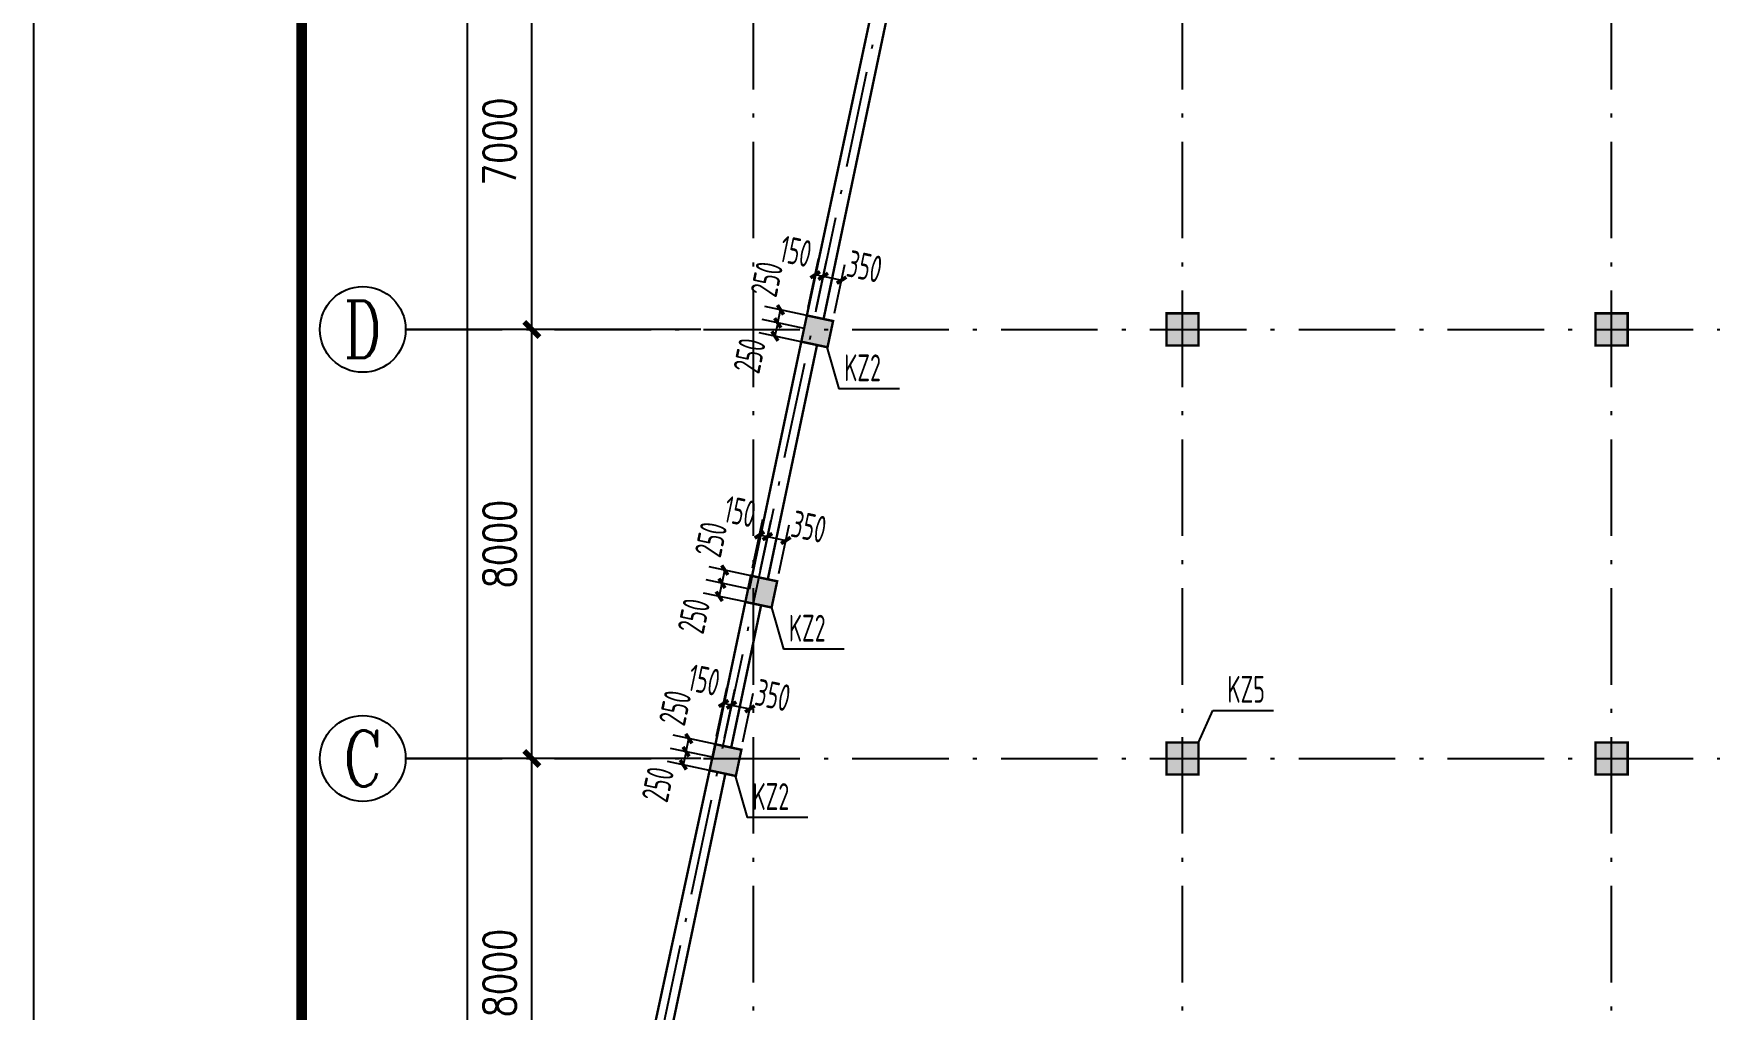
# Model space of a CAD drawing. Extents: x 2468086 to 6957054, y -3413633 to -667223.
# Drawn here: x 4916351 to 4947595, y -1229148 to -1210950 of the extents above; entities that cross this region are included whole.
import ezdxf
from ezdxf.enums import TextEntityAlignment as Align

# ---------------------------------------------------------------- set-up
doc = ezdxf.new("R2010")
doc.units = 0
doc.header["$LTSCALE"] = 100
doc.header["$MEASUREMENT"] = 0
doc.linetypes.add('2', pattern=[18.5, 12, -3, 0.5, -3])
doc.layers.get('0').update_dxf_attribs({"linetype": 'CONTINUOUS'})
doc.layers.get('DEFPOINTS').update_dxf_attribs({"linetype": 'CONTINUOUS'})
for name, color, linetype in [('AXIS', 3, 'CONTINUOUS'), ('AXIS_TEXT', 7, 'CONTINUOUS'), ('PUB_TITLE', 4, 'CONTINUOUS'), ('墙__实线', 3, 'CONTINUOUS'), ('柱', 2, 'CONTINUOUS'), ('柱填充', 43, 'CONTINUOUS'), ('柱编号', 211, 'CONTINUOUS'), ('轴线__尺寸数字', 7, 'CONTINUOUS'), ('轴线__点划线', 252, '2'), ('通风井定位', 145, 'CONTINUOUS')]:
    doc.layers.add(name, color=color, linetype=linetype)
doc.styles.add('_TCH_AXIS', font='COMPLEX', dxfattribs={"bigfont": 'GBCBIG'})
doc.styles.add('DIM_FONT', font='SIMPLEX.shx', dxfattribs={"width": 0.8})
doc.styles.add('GB', font='gbxwxt.shx', dxfattribs={"width": 0.7, "height": 500, "bigfont": 'gbhzfs.shx'})
doc.dimstyles.new('DIMN200', dxfattribs={"dimscale": 2, "dimtxt": 300, "dimasz": 100, "dimexe": 250, "dimexo": 300, "dimgap": 150, "dimtad": 1, "dimdec": 0, "dimzin": 0, "dimdsep": 46, "dimtxsty": 'DIM_FONT', "dimblk": 'ARCHTICK', "dimcen": 0.09, "dimclrt": 7, "dimazin": 2, "dimtfac": 1, "dimtdec": 0, "dimtix": 1, "dimtmove": 2, "dimatfit": 3, "dimldrblk": 'ARCHTICK', "dimfxl": 1, "dimtolj": 1, "dimtzin": 0, "dimarcsym": 0})
doc.dimstyles.new('LYSDIM1', dxfattribs={"dimtxt": 375, "dimasz": 1.5, "dimexe": 300, "dimexo": 150, "dimgap": 90, "dimtad": 1, "dimdec": 0, "dimzin": 0, "dimdsep": 46, "dimtxsty": 'GB', "dimblk1": 'JT', "dimblk2": 'JT', "dimsah": 1, "dimcen": 0, "dimclrt": 7, "dimadec": 0, "dimazin": 0, "dimtfac": 1, "dimtdec": 0, "dimtix": 1, "dimtmove": 2, "dimatfit": 3, "dimldrblk": 'JT', "dimfxl": 1, "dimtolj": 1, "dimtzin": 0, "dimarcsym": 0})

# ---------------------------------------------------------------- blocks, each defined once
blk = doc.blocks.new('_ARCHTICK')
at = {"color": 0, "const_width": 0.5}
blk.add_lwpolyline([(-0.71, -0.71), (0.71, 0.71)], dxfattribs=at)
blk = doc.blocks.new('*D2836')
at = {"layer": 'AXIS', "color": 0, "lineweight": -2, "transparency": 16777216}
for p, q in [((4928792, -1224468), (4925142, -1224468)), ((4925642, -1232468), (4925642, -1224468)), ((4928792, -1232468), (4925142, -1232468))]:
    blk.add_line(p, q, dxfattribs=at)
at = {"layer": 'DEFPOINTS', "color": 0, "transparency": 16777216}
for p in [(4925642, -1224468), (4929392, -1224468), (4929392, -1232468)]:
    blk.add_point(p, dxfattribs=at)
at = {"layer": 'AXIS', "color": 0, "lineweight": -2, "transparency": 16777216, "xscale": 200, "yscale": 200, "zscale": 200}
for p, rotation in [((4925642, -1224468), 90), ((4925642, -1232468), 270)]:
    blk.add_blockref('_ARCHTICK', p, dxfattribs=dict(at, rotation=rotation))
at = {"layer": 'AXIS', "color": 7, "transparency": 16777216, "insert": (4925042, -1228468), "char_height": 600, "attachment_point": 5, "rotation": 90, "style": 'DIM_FONT'}
blk.add_mtext('\\A1;8000', dxfattribs=at)
blk = doc.blocks.new('*D2837')
at = {"layer": 'AXIS', "color": 0, "lineweight": -2, "transparency": 16777216}
for p, q in [((4928792, -1216468), (4925142, -1216468)), ((4925642, -1224468), (4925642, -1216468)), ((4928792, -1224468), (4925142, -1224468))]:
    blk.add_line(p, q, dxfattribs=at)
at = {"layer": 'DEFPOINTS', "color": 0, "transparency": 16777216}
for p in [(4925642, -1216468), (4929392, -1216468), (4929392, -1224468)]:
    blk.add_point(p, dxfattribs=at)
at = {"layer": 'AXIS', "color": 0, "lineweight": -2, "transparency": 16777216, "xscale": 200, "yscale": 200, "zscale": 200}
for p, rotation in [((4925642, -1216468), 90), ((4925642, -1224468), 270)]:
    blk.add_blockref('_ARCHTICK', p, dxfattribs=dict(at, rotation=rotation))
at = {"layer": 'AXIS', "color": 7, "transparency": 16777216, "insert": (4925042, -1220468), "char_height": 600, "attachment_point": 5, "rotation": 90, "style": 'DIM_FONT'}
blk.add_mtext('\\A1;8000', dxfattribs=at)
blk = doc.blocks.new('*D2838')
at = {"layer": 'AXIS', "color": 0, "lineweight": -2, "transparency": 16777216}
for p, q in [((4928792, -1209468), (4925142, -1209468)), ((4925642, -1216468), (4925642, -1209468)), ((4928792, -1216468), (4925142, -1216468))]:
    blk.add_line(p, q, dxfattribs=at)
at = {"layer": 'DEFPOINTS', "color": 0, "transparency": 16777216}
for p in [(4925642, -1209468), (4929392, -1209468), (4929392, -1216468)]:
    blk.add_point(p, dxfattribs=at)
at = {"layer": 'AXIS', "color": 0, "lineweight": -2, "transparency": 16777216, "xscale": 200, "yscale": 200, "zscale": 200}
for p, rotation in [((4925642, -1209468), 90), ((4925642, -1216468), 270)]:
    blk.add_blockref('_ARCHTICK', p, dxfattribs=dict(at, rotation=rotation))
at = {"layer": 'AXIS', "color": 7, "transparency": 16777216, "insert": (4925042, -1212968), "char_height": 600, "attachment_point": 5, "rotation": 90, "style": 'DIM_FONT'}
blk.add_mtext('\\A1;7000', dxfattribs=at)
blk = doc.blocks.new('*D2857')
at = {"layer": 'AXIS', "color": 0, "lineweight": -2, "transparency": 16777216}
for p, q in [((4928792, -1102768), (4923942, -1102768)), ((4924442, -1236968), (4924442, -1102768)), ((4928792, -1236968), (4923942, -1236968))]:
    blk.add_line(p, q, dxfattribs=at)
at = {"layer": 'DEFPOINTS', "color": 0, "transparency": 16777216}
for p in [(4924442, -1102768), (4929392, -1102768), (4929392, -1236968)]:
    blk.add_point(p, dxfattribs=at)
at = {"layer": 'AXIS', "color": 0, "lineweight": -2, "transparency": 16777216, "xscale": 200, "yscale": 200, "zscale": 200}
for p, rotation in [((4924442, -1102768), 90), ((4924442, -1236968), 270)]:
    blk.add_blockref('_ARCHTICK', p, dxfattribs=dict(at, rotation=rotation))
at = {"layer": 'AXIS', "color": 7, "transparency": 16777216, "insert": (4923842, -1169868), "char_height": 600, "attachment_point": 5, "rotation": 90, "style": 'DIM_FONT'}
blk.add_mtext('\\A1;134200', dxfattribs=at)
blk = doc.blocks.new('JT')
at = {"layer": '轴线__尺寸数字', "const_width": 45}
blk.add_lwpolyline([(-50, -50), (50, 50)], dxfattribs=at)
blk.add_lwpolyline([(-50, -50), (50, 50)], dxfattribs=at)
blk = doc.blocks.new('*D3343')
at = {"layer": 'DEFPOINTS', "color": 0, "transparency": 16777216}
for p in [(4928568, -1224097), (4929206, -1224232), (4929154, -1224477)]:
    blk.add_point(p, dxfattribs=at)
at = {"layer": '通风井定位', "color": 0, "lineweight": -2, "transparency": 16777216}
for p, q in [((4929059, -1224201), (4928275, -1224034)), ((4928516, -1224340), (4928568, -1224098)), ((4929007, -1224446), (4928223, -1224279))]:
    blk.add_line(p, q, dxfattribs=at)
at = {"layer": '通风井定位', "color": 0, "lineweight": -2, "transparency": 16777216, "xscale": 1.5, "yscale": 1.5, "zscale": 1.5}
for p, rotation in [((4928568, -1224097), 77.99939147834996), ((4928516, -1224341), 257.99939147835)]:
    blk.add_blockref('JT', p, dxfattribs=dict(at, rotation=rotation))
at = {"layer": '通风井定位', "color": 7, "transparency": 16777216, "insert": (4928311, -1223524), "char_height": 500, "attachment_point": 5, "rotation": 77.9994, "style": 'GB'}
blk.add_mtext('\\A1;250', dxfattribs=at)
blk = doc.blocks.new('*D3344')
at = {"layer": 'DEFPOINTS', "color": 0, "transparency": 16777216}
for p in [(4928464, -1224586), (4929102, -1224721), (4929154, -1224477)]:
    blk.add_point(p, dxfattribs=at)
at = {"layer": '通风井定位', "color": 0, "lineweight": -2, "transparency": 16777216}
for p, q in [((4929007, -1224446), (4928223, -1224279)), ((4928516, -1224343), (4928464, -1224584)), ((4928955, -1224690), (4928171, -1224523))]:
    blk.add_line(p, q, dxfattribs=at)
at = {"layer": '通风井定位', "color": 0, "lineweight": -2, "transparency": 16777216, "xscale": 1.5, "yscale": 1.5, "zscale": 1.5}
for p, rotation in [((4928464, -1224586), 258.0005633852197), ((4928516, -1224341), 78.00056338521972)]:
    blk.add_blockref('JT', p, dxfattribs=dict(at, rotation=rotation))
at = {"layer": '通风井定位', "color": 7, "transparency": 16777216, "insert": (4927990, -1224951), "char_height": 500, "attachment_point": 5, "rotation": 78.0006, "style": 'GB'}
blk.add_mtext('\\A1;250', dxfattribs=at)
blk = doc.blocks.new('*D3345')
at = {"layer": 'DEFPOINTS', "color": 0, "transparency": 16777216}
for p in [(4929215, -1223442), (4929055, -1224201), (4929202, -1224232)]:
    blk.add_point(p, dxfattribs=at)
at = {"layer": '通风井定位', "color": 0, "lineweight": -2, "transparency": 16777216}
for p, q in [((4929086, -1224054), (4929276, -1223148)), ((4929233, -1224085), (4929424, -1223179)), ((4929213, -1223442), (4929212, -1223441)), ((4929362, -1223473), (4929215, -1223442)), ((4929363, -1223473), (4929365, -1223473))]:
    blk.add_line(p, q, dxfattribs=at)
at = {"layer": '通风井定位', "color": 0, "lineweight": -2, "transparency": 16777216, "xscale": 1.5, "yscale": 1.5, "zscale": 1.5}
for p, rotation in [((4929215, -1223442), 348.134123023174), ((4929362, -1223473), 168.134123023174)]:
    blk.add_blockref('JT', p, dxfattribs=dict(at, rotation=rotation))
at = {"layer": '通风井定位', "color": 7, "transparency": 16777216, "insert": (4928853, -1223006), "char_height": 500, "attachment_point": 5, "rotation": 348.1341, "style": 'GB'}
blk.add_mtext('\\A1;150', dxfattribs=at)
blk = doc.blocks.new('*D3346')
at = {"layer": 'DEFPOINTS', "color": 0, "transparency": 16777216}
for p in [(4929706, -1223543), (4929202, -1224232), (4929544, -1224304)]:
    blk.add_point(p, dxfattribs=at)
at = {"layer": '通风井定位', "color": 0, "lineweight": -2, "transparency": 16777216}
for p, q in [((4929234, -1224085), (4929427, -1223177)), ((4929366, -1223471), (4929705, -1223543)), ((4929576, -1224158), (4929768, -1223250))]:
    blk.add_line(p, q, dxfattribs=at)
at = {"layer": '通风井定位', "color": 0, "lineweight": -2, "transparency": 16777216, "xscale": 1.5, "yscale": 1.5, "zscale": 1.5}
for p, rotation in [((4929364, -1223471), 167.9999755996201), ((4929706, -1223543), 347.9999755996201)]:
    blk.add_blockref('JT', p, dxfattribs=dict(at, rotation=rotation))
at = {"layer": '通风井定位', "color": 7, "transparency": 16777216, "insert": (4930137, -1223288), "char_height": 500, "attachment_point": 5, "rotation": 348, "style": 'GB'}
blk.add_mtext('\\A1;350', dxfattribs=at)
blk = doc.blocks.new('*D3347')
at = {"layer": 'DEFPOINTS', "color": 0, "transparency": 16777216}
for p in [(4930277, -1216103), (4930915, -1216238), (4930863, -1216483)]:
    blk.add_point(p, dxfattribs=at)
at = {"layer": '通风井定位', "color": 0, "lineweight": -2, "transparency": 16777216}
for p, q in [((4930716, -1216452), (4929932, -1216285)), ((4930768, -1216207), (4929984, -1216040)), ((4930226, -1216346), (4930277, -1216104))]:
    blk.add_line(p, q, dxfattribs=at)
at = {"layer": '通风井定位', "color": 0, "lineweight": -2, "transparency": 16777216, "xscale": 1.5, "yscale": 1.5, "zscale": 1.5}
for p, rotation in [((4930277, -1216103), 77.99939147855883), ((4930225, -1216347), 257.9993914785588)]:
    blk.add_blockref('JT', p, dxfattribs=dict(at, rotation=rotation))
at = {"layer": '通风井定位', "color": 7, "transparency": 16777216, "insert": (4930020, -1215530), "char_height": 500, "attachment_point": 5, "rotation": 77.9994, "style": 'GB'}
blk.add_mtext('\\A1;250', dxfattribs=at)
blk = doc.blocks.new('*D3348')
at = {"layer": 'DEFPOINTS', "color": 0, "transparency": 16777216}
for p in [(4930173, -1216592), (4930863, -1216483), (4930811, -1216727)]:
    blk.add_point(p, dxfattribs=at)
at = {"layer": '通风井定位', "color": 0, "lineweight": -2, "transparency": 16777216}
for p, q in [((4930716, -1216452), (4929932, -1216285)), ((4930225, -1216349), (4930174, -1216590)), ((4930664, -1216696), (4929880, -1216529))]:
    blk.add_line(p, q, dxfattribs=at)
at = {"layer": '通风井定位', "color": 0, "lineweight": -2, "transparency": 16777216, "xscale": 1.5, "yscale": 1.5, "zscale": 1.5}
for p, rotation in [((4930225, -1216347), 78.00056338521972), ((4930173, -1216592), 258.0005633852197)]:
    blk.add_blockref('JT', p, dxfattribs=dict(at, rotation=rotation))
at = {"layer": '通风井定位', "color": 7, "transparency": 16777216, "insert": (4929699, -1216957), "char_height": 500, "attachment_point": 5, "rotation": 78.0006, "style": 'GB'}
blk.add_mtext('\\A1;250', dxfattribs=at)
blk = doc.blocks.new('*D3349')
at = {"layer": 'DEFPOINTS', "color": 0, "transparency": 16777216}
for p in [(4930924, -1215448), (4930764, -1216207), (4930912, -1216238)]:
    blk.add_point(p, dxfattribs=at)
at = {"layer": '通风井定位', "color": 0, "lineweight": -2, "transparency": 16777216}
for p, q in [((4930795, -1216060), (4930986, -1215154)), ((4930942, -1216091), (4931133, -1215185)), ((4930922, -1215448), (4930921, -1215447)), ((4931071, -1215479), (4930924, -1215448)), ((4931072, -1215479), (4931074, -1215479))]:
    blk.add_line(p, q, dxfattribs=at)
at = {"layer": '通风井定位', "color": 0, "lineweight": -2, "transparency": 16777216, "xscale": 1.5, "yscale": 1.5, "zscale": 1.5}
for p, rotation in [((4930924, -1215448), 348.134123023247), ((4931071, -1215479), 168.134123023247)]:
    blk.add_blockref('JT', p, dxfattribs=dict(at, rotation=rotation))
at = {"layer": '通风井定位', "color": 7, "transparency": 16777216, "insert": (4930562, -1215012), "char_height": 500, "attachment_point": 5, "rotation": 348.1341, "style": 'GB'}
blk.add_mtext('\\A1;150', dxfattribs=at)
blk = doc.blocks.new('*D3350')
at = {"layer": 'DEFPOINTS', "color": 0, "transparency": 16777216}
for p in [(4931415, -1215549), (4930912, -1216238), (4931254, -1216310)]:
    blk.add_point(p, dxfattribs=at)
at = {"layer": '通风井定位', "color": 0, "lineweight": -2, "transparency": 16777216}
for p, q in [((4930943, -1216091), (4931136, -1215183)), ((4931285, -1216164), (4931478, -1215256)), ((4931075, -1215477), (4931414, -1215549))]:
    blk.add_line(p, q, dxfattribs=at)
at = {"layer": '通风井定位', "color": 0, "lineweight": -2, "transparency": 16777216, "xscale": 1.5, "yscale": 1.5, "zscale": 1.5}
for p, rotation in [((4931073, -1215477), 167.9999755995883), ((4931415, -1215549), 347.9999755995883)]:
    blk.add_blockref('JT', p, dxfattribs=dict(at, rotation=rotation))
at = {"layer": '通风井定位', "color": 7, "transparency": 16777216, "insert": (4931846, -1215294), "char_height": 500, "attachment_point": 5, "rotation": 348, "style": 'GB'}
blk.add_mtext('\\A1;350', dxfattribs=at)
blk = doc.blocks.new('*D3359')
at = {"layer": 'DEFPOINTS', "color": 0, "transparency": 16777216}
for p in [(4929238, -1220956), (4929824, -1221336), (4929876, -1221092)]:
    blk.add_point(p, dxfattribs=at)
at = {"layer": '通风井定位', "color": 0, "lineweight": -2, "transparency": 16777216}
for p, q in [((4929729, -1221061), (4928945, -1220894)), ((4929187, -1221199), (4929238, -1220958)), ((4929677, -1221305), (4928893, -1221138))]:
    blk.add_line(p, q, dxfattribs=at)
at = {"layer": '通风井定位', "color": 0, "lineweight": -2, "transparency": 16777216, "xscale": 1.5, "yscale": 1.5, "zscale": 1.5}
for p, rotation in [((4929238, -1220956), 77.99939147834996), ((4929186, -1221201), 257.99939147835)]:
    blk.add_blockref('JT', p, dxfattribs=dict(at, rotation=rotation))
at = {"layer": '通风井定位', "color": 7, "transparency": 16777216, "insert": (4928981, -1220384), "char_height": 500, "attachment_point": 5, "rotation": 77.9994, "style": 'GB'}
blk.add_mtext('\\A1;250', dxfattribs=at)
blk = doc.blocks.new('*D3360')
at = {"layer": 'DEFPOINTS', "color": 0, "transparency": 16777216}
for p in [(4929824, -1221336), (4929134, -1221445), (4929772, -1221581)]:
    blk.add_point(p, dxfattribs=at)
at = {"layer": '通风井定位', "color": 0, "lineweight": -2, "transparency": 16777216}
for p, q in [((4929677, -1221305), (4928893, -1221138)), ((4929186, -1221202), (4929135, -1221444)), ((4929625, -1221550), (4928841, -1221383))]:
    blk.add_line(p, q, dxfattribs=at)
at = {"layer": '通风井定位', "color": 0, "lineweight": -2, "transparency": 16777216, "xscale": 1.5, "yscale": 1.5, "zscale": 1.5}
for p, rotation in [((4929134, -1221445), 258.000563385011), ((4929186, -1221201), 78.00056338501099)]:
    blk.add_blockref('JT', p, dxfattribs=dict(at, rotation=rotation))
at = {"layer": '通风井定位', "color": 7, "transparency": 16777216, "insert": (4928660, -1221811), "char_height": 500, "attachment_point": 5, "rotation": 78.0006, "style": 'GB'}
blk.add_mtext('\\A1;250', dxfattribs=at)
blk = doc.blocks.new('*D3361')
at = {"layer": 'DEFPOINTS', "color": 0, "transparency": 16777216}
for p in [(4929885, -1220301), (4929726, -1221060), (4929873, -1221091)]:
    blk.add_point(p, dxfattribs=at)
at = {"layer": '通风井定位', "color": 0, "lineweight": -2, "transparency": 16777216}
for p, q in [((4929756, -1220913), (4929947, -1220008)), ((4929904, -1220944), (4930094, -1220039)), ((4929884, -1220301), (4929882, -1220301)), ((4930032, -1220332), (4929885, -1220301)), ((4930034, -1220333), (4930035, -1220333))]:
    blk.add_line(p, q, dxfattribs=at)
at = {"layer": '通风井定位', "color": 0, "lineweight": -2, "transparency": 16777216, "xscale": 1.5, "yscale": 1.5, "zscale": 1.5}
for p, rotation in [((4929885, -1220301), 348.134123023174), ((4930032, -1220332), 168.134123023174)]:
    blk.add_blockref('JT', p, dxfattribs=dict(at, rotation=rotation))
at = {"layer": '通风井定位', "color": 7, "transparency": 16777216, "insert": (4929523, -1219865), "char_height": 500, "attachment_point": 5, "rotation": 348.1341, "style": 'GB'}
blk.add_mtext('\\A1;150', dxfattribs=at)
blk = doc.blocks.new('*D3362')
at = {"layer": 'DEFPOINTS', "color": 0, "transparency": 16777216}
for p in [(4930376, -1220403), (4929873, -1221091), (4930215, -1221164)]:
    blk.add_point(p, dxfattribs=at)
at = {"layer": '通风井定位', "color": 0, "lineweight": -2, "transparency": 16777216}
for p, q in [((4929904, -1220944), (4930097, -1220037)), ((4930036, -1220331), (4930375, -1220403)), ((4930246, -1221017), (4930439, -1220109))]:
    blk.add_line(p, q, dxfattribs=at)
at = {"layer": '通风井定位', "color": 0, "lineweight": -2, "transparency": 16777216, "xscale": 1.5, "yscale": 1.5, "zscale": 1.5}
for p, rotation in [((4930034, -1220330), 167.9999755996518), ((4930376, -1220403), 347.9999755996517)]:
    blk.add_blockref('JT', p, dxfattribs=dict(at, rotation=rotation))
at = {"layer": '通风井定位', "color": 7, "transparency": 16777216, "insert": (4930807, -1220147), "char_height": 500, "attachment_point": 5, "rotation": 348, "style": 'GB'}
blk.add_mtext('\\A1;350', dxfattribs=at)
blk = doc.blocks.new('a00')
at = {"layer": 'PUB_TITLE'}
blk.add_lwpolyline([(2049330, 4204231), (2376330, 4204231), (2376330, 4372431), (2049330, 4372431)], close=True, dxfattribs=at)
at = {"layer": 'PUB_TITLE', "const_width": 200}
blk.add_lwpolyline([(2054330, 4206231), (2374330, 4206231), (2374330, 4370431), (2054330, 4370431)], close=True, dxfattribs=at)

msp = doc.modelspace()

# ---------------------------------------------------------------- hatches: boundary and pattern name
at = {"layer": '柱填充'}
for points in [[(4930664.3, -1216696.2), (4931153.3, -1216800.2), (4931257.3, -1216311.1), (4930768.2, -1216207.1)], [(4937470.8, -1216167.6), (4937470.8, -1216767.6), (4938070.8, -1216767.6), (4938070.8, -1216167.6)], [(4945470.8, -1216167.6), (4945470.8, -1216767.6), (4946070.8, -1216767.6), (4946070.8, -1216167.6)], [(4929621.6, -1221548.9), (4930110.7, -1221652.9), (4930214.7, -1221163.8), (4929725.6, -1221059.8)], [(4928955.1, -1224690.2), (4929444.2, -1224794.2), (4929548.1, -1224305.1), (4929059.1, -1224201.1)], [(4937470.8, -1224167.6), (4937470.8, -1224767.6), (4938070.8, -1224767.6), (4938070.8, -1224167.6)], [(4945470.8, -1224167.6), (4945470.8, -1224767.6), (4946070.8, -1224767.6), (4946070.8, -1224167.6)]]:
    msp.add_hatch(color=256, dxfattribs=at).paths.add_polyline_path(points)

# ---------------------------------------------------------------- linework, layer by layer
at = {"layer": 'AXIS'}
for p, q in [((4927078.1, -1216467.6), (4923288.4, -1216467.6)), ((4927078.1, -1224467.6), (4923288.4, -1224467.6))]:
    msp.add_line(p, q, dxfattribs=at)
for centre in [(4922488.4, -1216467.6), (4922488.4, -1224467.6)]:
    msp.add_circle(centre, 800, dxfattribs=at)
at = {"layer": '墙__实线', "color": 94, "const_width": 45}
for points in [[(4930768.2, -1216207.1), (4932154.1, -1209700.2)], [(4931079.5, -1216273.2), (4932447.6, -1209762.6)], [(4929695, -1221309.2), (4930664.3, -1216696.2)], [(4930039.9, -1221126.6), (4930957.7, -1216758.5)], [(4929012.6, -1224447.2), (4929621.6, -1221548.9)], [(4929357.5, -1224264.5), (4929915.1, -1221611.2)], [(4927338.7, -1232192.7), (4928955.1, -1224690.2)], [(4927670.4, -1232263.2), (4929248.6, -1224752.5)]]:
    msp.add_lwpolyline(points, dxfattribs=at)
at = {"layer": '柱', "const_width": 45}
for points in [[(4930664.3, -1216696.2), (4931153.3, -1216800.2), (4931257.3, -1216311.1), (4930768.2, -1216207.1), (4930664.3, -1216696.2)], [(4937470.8, -1216167.6), (4937470.8, -1216767.6), (4938070.8, -1216767.6), (4938070.8, -1216167.6), (4937470.8, -1216167.6)], [(4945470.8, -1216167.6), (4945470.8, -1216767.6), (4946070.8, -1216767.6), (4946070.8, -1216167.6), (4945470.8, -1216167.6)], [(4929621.6, -1221548.9), (4930110.7, -1221652.9), (4930214.7, -1221163.8), (4929725.6, -1221059.8), (4929621.6, -1221548.9)], [(4937470.8, -1224167.6), (4937470.8, -1224767.6), (4938070.8, -1224767.6), (4938070.8, -1224167.6), (4937470.8, -1224167.6)], [(4945470.8, -1224167.6), (4945470.8, -1224767.6), (4946070.8, -1224767.6), (4946070.8, -1224167.6), (4945470.8, -1224167.6)], [(4928955.1, -1224690.2), (4929444.2, -1224794.2), (4929548.1, -1224305.1), (4929059.1, -1224201.1), (4928955.1, -1224690.2)]]:
    msp.add_lwpolyline(points, dxfattribs=at)
at = {"layer": '柱编号'}
for p, q in [((4931139, -1216797.1), (4931365.8, -1217577.1)), ((4932498, -1217577.1), (4931365.8, -1217577.1)), ((4930107.1, -1221652.1), (4930333.9, -1222432)), ((4931466.1, -1222432), (4930333.9, -1222432)), ((4938070.8, -1224167.6), (4938334.9, -1223571.4)), ((4938334.9, -1223571.4), (4939467.1, -1223571.4)), ((4929429.9, -1224791.1), (4929656.7, -1225571.1)), ((4930788.8, -1225571.1), (4929656.7, -1225571.1))]:
    msp.add_line(p, q, dxfattribs=at)
at = {"layer": '轴线__点划线', "ltscale": 1.5}
for p, q in [((4929770.8, -1236967.6), (4929770.8, -1096231.2)), ((4937770.8, -1236967.6), (4937770.8, -1204267.8)), ((4945770.8, -1236967.6), (4945770.8, -1204267.8)), ((4923288.4, -1216467.6), (5210016.5, -1216467.6)), ((4923288.4, -1224467.6), (5210016.5, -1224467.6))]:
    msp.add_line(p, q, dxfattribs=at)
at = {"layer": '轴线__点划线', "ltscale": 1.5, "flags": 128}
msp.add_lwpolyline([(4944624.3, -1151967.8), (4926484, -1236967.6)], dxfattribs=at)

# ---------------------------------------------------------------- block references
at = {"layer": '墙__实线'}
msp.add_blockref('a00', (2867020.5, -5464147.8), dxfattribs=at)

# ---------------------------------------------------------------- texts
at = {"layer": 'AXIS_TEXT', "style": '_TCH_AXIS', "width": 0.823529}
msp.add_text('D', height=1065, dxfattribs=at).set_placement((4922133.4, -1217000.1), (4922843.4, -1217000.1), align=Align.FIT)
at = {"layer": 'AXIS_TEXT', "style": '_TCH_AXIS'}
msp.add_text('C', height=1041.6, dxfattribs=at).set_placement((4922116.4, -1224988.4), (4922860.4, -1224988.4), align=Align.FIT)
at = {"layer": '柱编号', "style": 'GB', "width": 0.7}
for s, p in [('KZ2', (4931464, -1217433.7)), ('KZ2', (4930432.1, -1222288.6)), ('KZ5', (4938608.1, -1223428)), ('KZ2', (4929754.8, -1225427.7))]:
    msp.add_text(s, height=500, dxfattribs=at).set_placement(p)

# ---------------------------------------------------------------- dimensions: what is measured, and where the dimension line sits
at = {"layer": 'AXIS'}
for p1, p2, distance, picture, middle in [((4929392.5, -1236967.6), (4929392.5, -1102767.8), 4950, '*D2857', (4923842.5, -1169867.7)), ((4929392.5, -1216467.6), (4929392.5, -1209467.6), 3750, '*D2838', (4925042.5, -1212967.6)), ((4929392.5, -1224467.6), (4929392.5, -1216467.6), 3750, '*D2837', (4925042.5, -1220467.6)), ((4929392.5, -1232467.6), (4929392.5, -1224467.6), 3750, '*D2836', (4925042.5, -1228467.6))]:
    dim = msp.add_aligned_dim(p1=p1, p2=p2, distance=distance, dimstyle='DIMN200', dxfattribs=at)
    dim.commit()
    dim.dimension.update_dxf_attribs({"geometry": picture, "text_midpoint": middle})
at = {"layer": '通风井定位'}
for base, p1, p2, angle, picture, middle in [((4930923.9, -1215447.8), (4930911.6, -1216237.6), (4930764.5, -1216206.7), 168.13412, '*D3349', (4930561.7, -1215011.7)), ((4930277.2, -1216102.8), (4930863, -1216482.8), (4930914.9, -1216238.3), 77.99939, '*D3347', (4930019.6, -1215530.5)), ((4931415.3, -1215549.4), (4930911.6, -1216237.6), (4931253.5, -1216310.3), 347.99998, '*D3350', (4931845.9, -1215293.9)), ((4930173.2, -1216591.9), (4930863, -1216482.8), (4930811, -1216727.4), 258.00056, '*D3348', (4929699.3, -1216957.4)), ((4929885, -1220301.3), (4929872.7, -1221091.1), (4929725.6, -1221060.2), 168.13412, '*D3361', (4929522.8, -1219865.2)), ((4929238.3, -1220956.3), (4929824.1, -1221336.3), (4929876.1, -1221091.8), 77.99939, '*D3359', (4928980.8, -1220384)), ((4930376.4, -1220402.9), (4929872.7, -1221091.1), (4930214.7, -1221163.8), 347.99998, '*D3362', (4930807, -1220147.4)), ((4929134.4, -1221445.4), (4929824.1, -1221336.3), (4929772.1, -1221580.9), 258.00056, '*D3360', (4928660.4, -1221810.9)), ((4929214.8, -1223441.8), (4929202.4, -1224231.6), (4929055.3, -1224200.7), 168.13412, '*D3345', (4928852.5, -1223005.7)), ((4928568, -1224096.8), (4929153.8, -1224476.8), (4929205.8, -1224232.3), 77.99939, '*D3343', (4928310.5, -1223524.5)), ((4929706.1, -1223543.4), (4929202.4, -1224231.6), (4929544.4, -1224304.3), 347.99998, '*D3346', (4930136.7, -1223287.9)), ((4928464.1, -1224585.8), (4929153.8, -1224476.8), (4929101.8, -1224721.4), 258.00056, '*D3344', (4927990.1, -1224951.4))]:
    dim = msp.add_linear_dim(base=base, p1=p1, p2=p2, angle=angle, dimstyle='LYSDIM1', override={"dimtxt": 500}, dxfattribs=at)
    dim.commit()
    dim.dimension.update_dxf_attribs({"geometry": picture, "text_midpoint": middle, "dimtype": 129})

doc.saveas('drawing.dxf')
